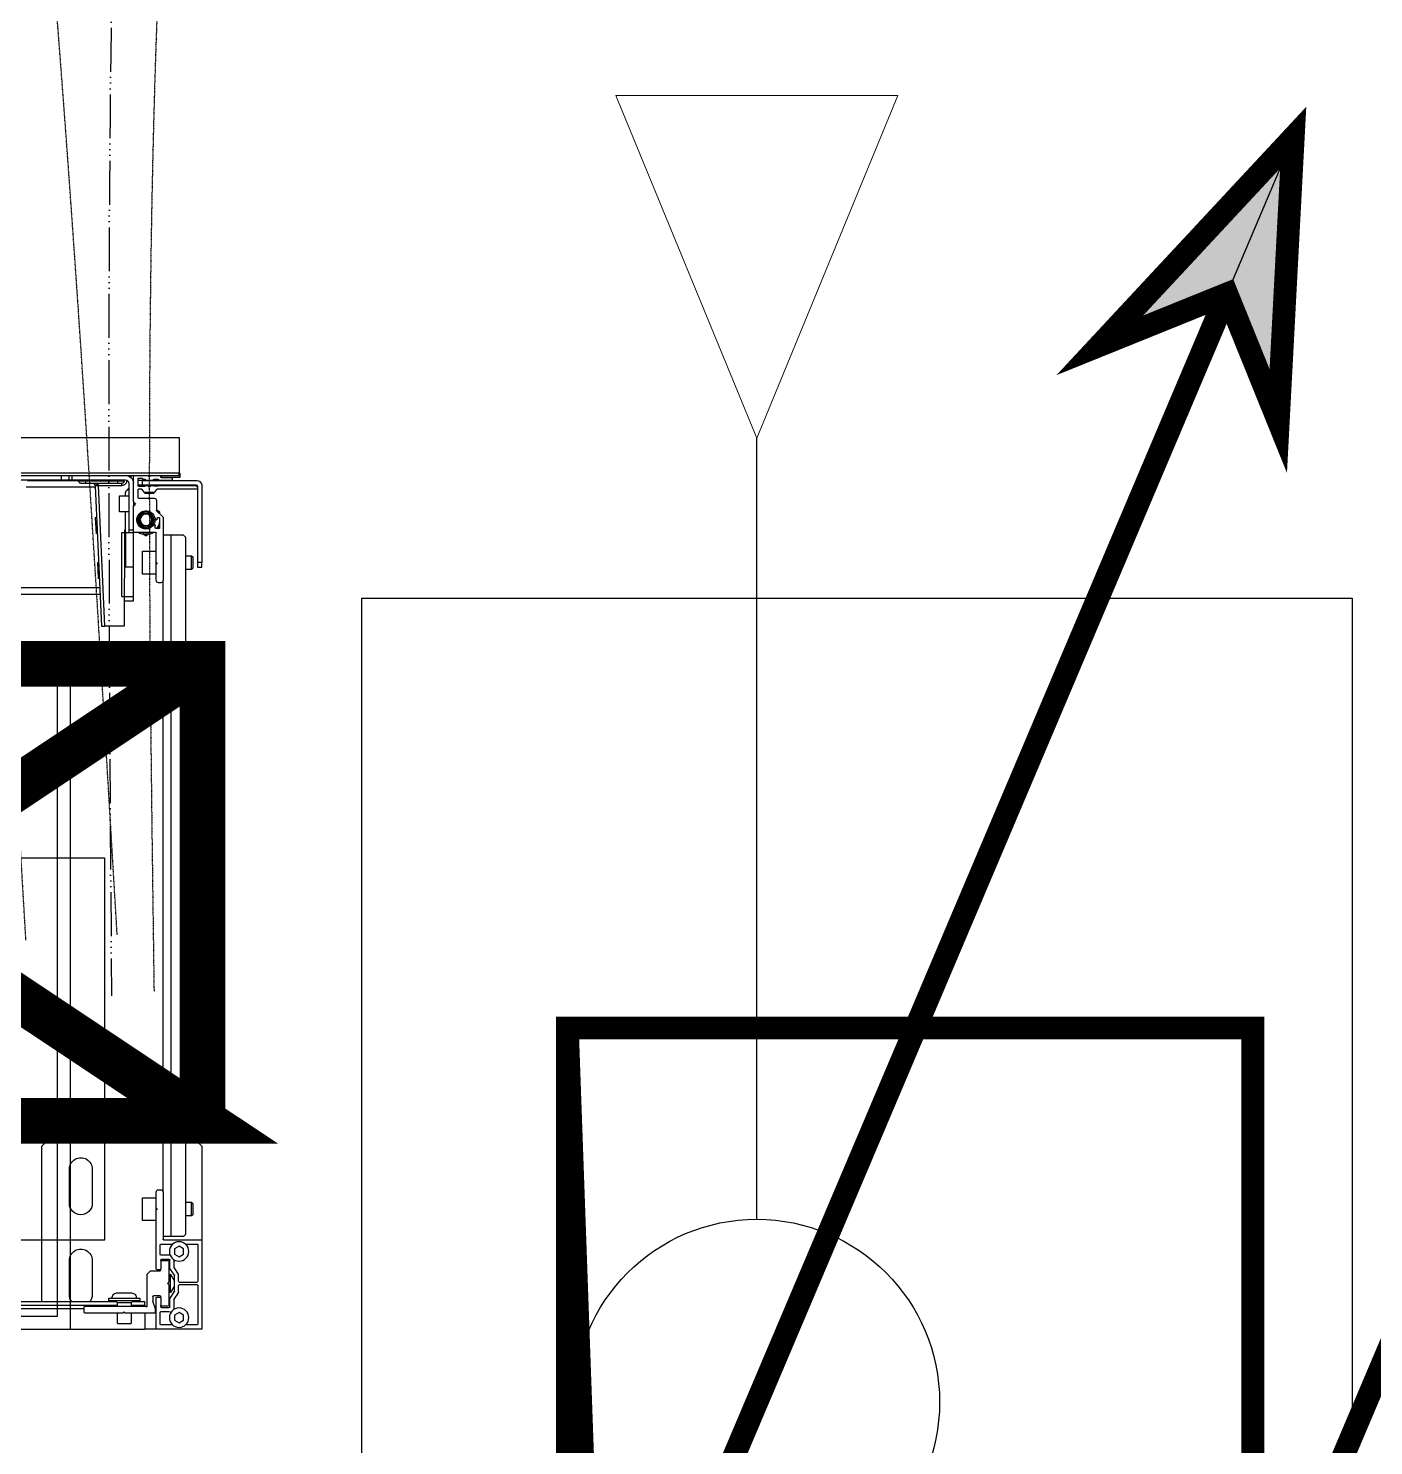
# Model space of a CAD drawing. Header units: millimetres. Extents: x 459337 to 526921, y -375392 to -289779.
# Drawn here: x 467247 to 467836, y -344357 to -343737 of the extents above; entities that cross this region are included whole.
import ezdxf

# ---------------------------------------------------------------- set-up
doc = ezdxf.new("R2010")
doc.units = ezdxf.units.MM
doc.linetypes.add('prlm_ef', pattern=[0.165, 0.1, -0.065])
doc.linetypes.add('prlm_gaz', pattern=[36, 24, -3, 0, -3, 0, -3, 0, -3])
doc.layers.add('_GAZELEC-BOITE INCORPO', color=36, linetype='Continuous', lineweight=18)
doc.layers.add('_GAZELEC-RESERVATION 2', color=132, linetype='Continuous', lineweight=18)
for name, color, linetype in [('_GAZELEC-EAU CHAUDE', 1, 'Continuous'), ('GAZ-EU FLECHE', 42, 'Continuous'), ('GAZ-FLECHE VMC', 93, 'Continuous'), ('prlm-CHAUFF', 30, 'Continuous'), ('prlm-EAU-EF', 161, 'Continuous'), ('prlm-GAZ', 20, 'Continuous'), ('prlm-GT', 242, 'Continuous'), ('prlm-MOD', 64, 'Continuous'), ('prlm-VMC', 93, 'Continuous')]:
    doc.layers.add(name, color=color, linetype=linetype)

# ---------------------------------------------------------------- blocks, each defined once
blk = doc.blocks.new('MTI900_Alu_390')
at = {"layer": 'prlm-MOD', "color": 1, "linetype": 'Continuous'}
for p, q in [((-4.225, 0), (4.225, 0)), ((4.278, 0), (4.225, 0)), ((4.225, -0.07), (4.225, 0)), ((4.472, 0), (4.278, 0)), ((4.475, 0), (4.472, 0)), ((4.475, -0.003), (4.475, 0)), ((4.105, -0.025), (4.165, -0.025)), ((4.105, -0.025), (4.105, -0.07)), ((4.165, -0.07), (4.165, -0.025)), ((4.275, -0.003), (4.275, -0.137)), ((4.293, -0.021), (4.293, -0.074)), ((4.3467, -0.018), (4.296, -0.018)), ((4.355, -0.0385), (4.375, -0.0269)), ((4.355, -0.0615), (4.355, -0.0385)), ((4.375, -0.0731), (4.355, -0.0615)), ((4.375, -0.0269), (4.395, -0.0385)), ((4.395, -0.0615), (4.375, -0.0731)), ((4.395, -0.0385), (4.395, -0.0615)), ((4.454, -0.018), (4.4033, -0.018)), ((4.457, -0.191), (4.457, -0.021)), ((4.475, -0.387), (4.475, -0.003)), ((-4.105, -0.105), (4.105, -0.105)), ((-4.1, -0.12), (4.1, -0.12)), ((-3.96, -0.09), (3.96, -0.09)), ((3.775, -0.12), (3.775, -0.8)), ((3.96, -0.073), (3.96, -0.097)), ((4.13, -0.07), (3.963, -0.07)), ((3.963, -0.1), (4.229, -0.1)), ((4.067, -0.12), (4.067, -0.125)), ((4.105, -0.115), (4.095, -0.125)), ((4.105, -0.1), (4.105, -0.115)), ((4.165, -0.115), (4.105, -0.115)), ((4.135, -0.075), (4.13, -0.07)), ((4.14, -0.07), (4.135, -0.075)), ((4.267, -0.07), (4.14, -0.07)), ((4.165, -0.115), (4.165, -0.1)), ((4.165, -0.105), (4.225, -0.105)), ((4.175, -0.125), (4.165, -0.115)), ((4.17, -0.12), (4.225, -0.12)), ((4.203, -0.125), (4.203, -0.12)), ((4.225, -0.105), (4.225, -0.1)), ((4.225, -0.105), (4.225, -0.12)), ((4.235, -0.1), (4.235, -0.24)), ((4.26, -0.142), (4.26, -0.1205)), ((4.2602, -0.1195), (4.2698, -0.0905)), ((4.27, -0.0895), (4.27, -0.073)), ((4.295, -0.137), (4.295, -0.098)), ((4.296, -0.077), (4.3306, -0.077)), ((4.298, -0.095), (4.332, -0.095)), ((4.327, -0.1), (4.298, -0.1)), ((4.33, -0.195), (4.33, -0.103)), ((4.335, -0.098), (4.335, -0.1341)), ((4.353, -0.0864), (4.353, -0.1286)), ((3.895, -0.15), (3.895, -0.3)), ((3.995, -0.3), (3.995, -0.15)), ((4.067, -0.125), (4.203, -0.125)), ((4.067, -0.125), (4.067, -0.135)), ((4.067, -0.135), (4.203, -0.135)), ((4.1025, -0.158), (4.1675, -0.158)), ((4.203, -0.135), (4.203, -0.125)), ((4.292, -0.145), (4.263, -0.145)), ((4.278, -0.14), (4.292, -0.14)), ((4.295, -0.137), (4.295, -0.142)), ((4.3377, -0.16), (4.33, -0.16)), ((4.33, -0.1677), (4.3421, -0.1677)), ((4.3355, -0.1358), (4.3545, -0.1642)), ((4.3377, -0.16), (4.3377, -0.24)), ((4.355, -0.19), (4.3377, -0.16)), ((4.3535, -0.1303), (4.3725, -0.1588)), ((4.355, -0.1659), (4.355, -0.2341)), ((4.373, -0.1605), (4.373, -0.191)), ((4.235, -0.24), (4.25, -0.255)), ((4.33, -0.195), (4.325, -0.2)), ((4.325, -0.2), (4.33, -0.205)), ((4.33, -0.297), (4.33, -0.205)), ((4.33, -0.2323), (4.3421, -0.2323)), ((4.33, -0.24), (4.3377, -0.24)), ((4.3545, -0.2358), (4.335, -0.265)), ((4.3377, -0.24), (4.355, -0.21)), ((4.373, -0.2404), (4.3535, -0.2697)), ((4.373, -0.209), (4.373, -0.2404)), ((4.454, -0.194), (4.376, -0.194)), ((4.376, -0.206), (4.454, -0.206)), ((4.457, -0.369), (4.457, -0.209)), ((4.25, -0.255), (4.292, -0.255)), ((4.275, -0.263), (4.275, -0.52)), ((4.292, -0.26), (4.278, -0.26)), ((4.295, -0.258), (4.295, -0.263)), ((4.295, -0.302), (4.295, -0.263)), ((4.298, -0.3), (4.327, -0.3)), ((4.332, -0.305), (4.298, -0.305)), ((4.335, -0.265), (4.335, -0.302)), ((4.353, -0.2714), (4.353, -0.3036)), ((4.293, -0.326), (4.293, -0.369)), ((4.328, -0.323), (4.296, -0.323)), ((4.296, -0.372), (4.3467, -0.372)), ((4.355, -0.3285), (4.375, -0.3169)), ((4.355, -0.3515), (4.355, -0.3285)), ((4.375, -0.3631), (4.355, -0.3515)), ((4.375, -0.3169), (4.395, -0.3285)), ((4.395, -0.3515), (4.375, -0.3631)), ((4.395, -0.3285), (4.395, -0.3515)), ((4.4033, -0.372), (4.454, -0.372)), ((4.305, -0.6), (4.305, -0.393)), ((4.34, -0.405), (4.305, -0.405)), ((4.308, -0.39), (4.472, -0.39)), ((4.34, -0.405), (4.34, -3.475)), ((4.395, -0.405), (4.34, -0.405)), ((4.405, -0.415), (4.395, -0.405)), ((4.405, -0.415), (4.405, -3.465)), ((4.475, -0.8), (4.475, -0.387)), ((4.215, -0.475), (4.215, -0.575)), ((4.275, -0.475), (4.215, -0.475)), ((4.43, -0.495), (4.405, -0.495)), ((4.43, -0.495), (4.43, -0.555)), ((4.435, -0.5), (4.43, -0.495)), ((3.895, -0.55), (3.895, -0.7)), ((3.995, -0.7), (3.995, -0.55)), ((4.275, -0.52), (4.2779, -0.5229)), ((4.275, -0.52), (4.275, -0.53)), ((4.2779, -0.5271), (4.275, -0.53)), ((4.275, -0.53), (4.275, -0.6)), ((4.405, -0.555), (4.43, -0.555)), ((4.43, -0.555), (4.435, -0.55)), ((4.435, -0.55), (4.435, -0.5)), ((4.215, -0.575), (4.275, -0.575)), ((4.285, -0.61), (4.295, -0.61)), ((4.305, -0.6), (4.305, -3.277)), ((3.775, -0.8), (3.825, -0.85)), ((4.425, -0.85), (4.475, -0.8)), ((3.825, -0.85), (4.305, -0.85)), ((4.405, -0.85), (4.425, -0.85)), ((4.0071, -3.6913), (4.035, -3.077)), ((4.05, -3.077), (4.0221, -3.692)), ((4.035, -3.077), (4.05, -3.077)), ((4.1351, -3.077), (4.05, -3.077)), ((4.136, -3.497), (4.1351, -3.077)), ((4.0287, -3.215), (-0.1325, -3.215)), ((4.125, -3.207), (4.125, -3.487)), ((4.125, -3.207), (4.175, -3.207)), ((4.1353, -3.187), (4.175, -3.187)), ((4.175, -3.187), (4.175, -3.207)), ((4.175, -3.207), (4.175, -3.337)), ((4.0274, -3.245), (-0.1325, -3.245)), ((4.0173, -3.3556), (4.0205, -3.2854)), ((4.0255, -3.2857), (4.0205, -3.2854)), ((4.275, -3.277), (4.275, -3.3458)), ((4.295, -3.267), (4.285, -3.267)), ((4.305, -3.5528), (4.305, -3.277)), ((4.14, -3.337), (4.175, -3.337)), ((4.14, -3.487), (4.14, -3.337)), ((4.175, -3.337), (4.175, -3.487)), ((4.215, -3.305), (4.215, -3.405)), ((4.275, -3.305), (4.215, -3.305)), ((4.275, -3.3458), (4.275, -3.3582)), ((4.2759, -3.3479), (4.2779, -3.3499)), ((4.43, -3.325), (4.405, -3.325)), ((4.43, -3.325), (4.43, -3.385)), ((4.435, -3.33), (4.43, -3.325)), ((4.435, -3.38), (4.435, -3.33)), ((4.455, -3.355), (4.455, -3.335)), ((4.455, -3.335), (4.475, -3.335)), ((4.475, -3.335), (4.475, -3.355)), ((4.0173, -3.3556), (4.0223, -3.3558)), ((4.215, -3.405), (4.275, -3.405)), ((4.275, -3.3582), (4.275, -3.484)), ((4.2779, -3.3541), (4.2759, -3.3561)), ((4.405, -3.385), (4.43, -3.385)), ((4.43, -3.385), (4.435, -3.38)), ((4.455, -3.69), (4.455, -3.355)), ((4.475, -3.355), (4.455, -3.355)), ((4.475, -3.69), (4.475, -3.355)), ((4.22, -3.4778), (4.23, -3.472)), ((4.23, -3.472), (4.24, -3.4778)), ((4.395, -3.475), (4.405, -3.465)), ((4.0084, -3.5518), (4.0116, -3.4816)), ((4.0166, -3.4819), (4.0116, -3.4816)), ((4.125, -3.487), (4.14, -3.487)), ((4.14, -3.4972), (4.136, -3.497)), ((4.14, -3.487), (4.155, -3.487)), ((4.14, -3.487), (4.14, -3.577)), ((4.155, -3.487), (4.175, -3.487)), ((4.155, -3.497), (4.155, -3.487)), ((4.155, -3.702), (4.155, -3.497)), ((4.175, -3.497), (4.155, -3.497)), ((4.175, -3.487), (4.175, -3.49)), ((4.175, -3.49), (4.175, -3.6008)), ((4.272, -3.487), (4.178, -3.487)), ((4.195, -3.5614), (4.195, -3.5226)), ((4.268, -3.521), (4.2657, -3.521)), ((4.271, -3.507), (4.271, -3.518)), ((4.287, -3.504), (4.274, -3.504)), ((4.2854, -3.504), (4.29, -3.5066)), ((4.29, -3.549), (4.29, -3.507)), ((4.34, -3.475), (4.305, -3.475)), ((4.395, -3.475), (4.34, -3.475)), ((4.0084, -3.5518), (4.0134, -3.552)), ((4.115, -3.577), (4.115, -3.647)), ((4.155, -3.577), (4.115, -3.577)), ((4.2729, -3.542), (4.276, -3.542)), ((4.276, -3.627), (4.276, -3.5842)), ((4.2769, -3.5821), (4.3041, -3.5549)), ((4.279, -3.545), (4.279, -3.549)), ((4.2906, -3.577), (4.2806, -3.5828)), ((4.282, -3.552), (4.287, -3.552)), ((4.2906, -3.5684), (4.2906, -3.577)), ((4.115, -3.647), (4.155, -3.647)), ((4.14, -3.647), (4.14, -3.6567)), ((4.175, -3.6232), (4.175, -3.6008)), ((4.175, -3.6232), (4.175, -3.734)), ((4.1759, -3.6029), (4.1829, -3.6099)), ((4.1829, -3.6141), (4.1759, -3.6211)), ((4.195, -3.674), (4.195, -3.64)), ((4.198, -3.637), (4.266, -3.637)), ((4.227, -3.657), (4.225, -3.659)), ((4.265, -3.659), (4.225, -3.659)), ((4.225, -3.659), (4.225, -3.662)), ((4.263, -3.657), (4.227, -3.657)), ((4.2293, -3.657), (4.2293, -3.662)), ((4.2607, -3.657), (4.2607, -3.662)), ((4.265, -3.659), (4.263, -3.657)), ((4.265, -3.662), (4.265, -3.659)), ((3.45, -3.717), (3.86, -3.717)), ((4.0074, -3.685), (3.7056, -3.685)), ((3.7116, -3.715), (3.935, -3.715)), ((3.86, -3.717), (3.8932, -3.717)), ((3.86, -3.717), (3.86, -3.737)), ((3.8932, -3.717), (3.9067, -3.717)), ((3.8932, -3.737), (3.8932, -3.717)), ((3.9067, -3.717), (4.14, -3.717)), ((3.9067, -3.717), (3.9067, -3.737)), ((3.935, -3.717), (3.935, -3.712)), ((3.965, -3.712), (3.935, -3.712)), ((3.945, -3.702), (3.965, -3.702)), ((3.965, -3.702), (4.105, -3.702)), ((3.965, -3.712), (3.965, -3.702)), ((3.965, -3.712), (3.965, -3.717)), ((4.105, -3.712), (3.965, -3.712)), ((4.007, -3.6925), (4.0071, -3.6913)), ((4.0071, -3.6913), (4.0221, -3.692)), ((4.0221, -3.692), (4.022, -3.6925)), ((4.0221, -3.692), (4.125, -3.692)), ((4.105, -3.702), (4.125, -3.702)), ((4.105, -3.712), (4.105, -3.702)), ((4.105, -3.717), (4.105, -3.712)), ((4.135, -3.712), (4.105, -3.712)), ((4.125, -3.692), (4.125, -3.702)), ((4.135, -3.712), (4.135, -3.717)), ((4.195, -3.722), (4.195, -3.693)), ((4.195, -3.695), (4.215, -3.695)), ((4.215, -3.715), (4.195, -3.715)), ((4.2109, -3.677), (4.198, -3.677)), ((4.198, -3.69), (4.2252, -3.69)), ((4.2221, -3.6633), (4.2134, -3.6757)), ((4.215, -3.695), (4.45, -3.695)), ((4.215, -3.695), (4.215, -3.715)), ((4.215, -3.715), (4.45, -3.715)), ((4.215, -3.72), (4.2251, -3.72)), ((4.215, -3.722), (4.215, -3.72)), ((4.2249, -3.7161), (4.221, -3.72)), ((4.2654, -3.662), (4.2246, -3.662)), ((4.2287, -3.7161), (4.2249, -3.7161)), ((4.225, -3.69), (4.225, -3.695)), ((4.228, -3.692), (4.2367, -3.692)), ((4.2293, -3.69), (4.2293, -3.695)), ((4.2595, -3.715), (4.231, -3.715)), ((4.2429, -3.6871), (4.2388, -3.6911)), ((4.2512, -3.6911), (4.2471, -3.6871)), ((4.2533, -3.692), (4.2625, -3.692)), ((4.2607, -3.69), (4.2607, -3.695)), ((4.2651, -3.7161), (4.2618, -3.7161)), ((4.265, -3.695), (4.265, -3.69)), ((4.269, -3.72), (4.2651, -3.7161)), ((4.2827, -3.69), (4.2653, -3.69)), ((4.2654, -3.72), (4.2826, -3.72)), ((4.2766, -3.6757), (4.2679, -3.6633)), ((4.452, -3.677), (4.2791, -3.677)), ((4.2855, -3.692), (4.445, -3.692)), ((4.342, -3.715), (4.2885, -3.715)), ((4.345, -3.724), (4.345, -3.718)), ((4.455, -3.682), (4.455, -3.68)), ((-4.375, -3.737), (4.375, -3.737)), ((4.375, -3.747), (-4.375, -3.747)), ((4.165, -3.7265), (4.165, -3.737)), ((4.175, -3.734), (4.175, -3.737)), ((4.198, -3.725), (4.212, -3.725)), ((4.2429, -3.7321), (4.2379, -3.737)), ((4.2486, -3.7335), (4.2414, -3.7335)), ((4.2521, -3.737), (4.2471, -3.7321)), ((4.295, -3.734), (4.295, -3.73)), ((4.298, -3.727), (4.342, -3.727)), ((4.378, -3.727), (4.298, -3.727)), ((4.298, -3.727), (4.298, -3.737)), ((4.375, -3.737), (4.375, -3.747)), ((4.375, -3.747), (4.378, -3.747)), ((4.375, -3.792), (4.375, -3.747)), ((4.378, -3.747), (4.378, -3.727)), ((4.375, -3.902), (4.375, -3.792)), ((-4.375, -3.902), (4.375, -3.902))]:
    blk.add_line(p, q, dxfattribs=at)
for centre, radius in [((4.375, -0.05), 0.0425), ((4.375, -0.34), 0.0425), ((4.23, -3.542), 0.035), ((4.23, -3.542), 0.03), ((4.23, -3.542), 0.025)]:
    blk.add_circle(centre, radius, dxfattribs=at)
for centre, radius, start, end in [((4.278, -0.003), 0.003, 90, 180), ((4.472, -0.003), 0.003, 0, 90), ((4.296, -0.021), 0.003, 90, 180), ((4.3467, -0.021), 0.003, 84.51824, 90), ((4.4033, -0.021), 0.003, 90, 95.48179), ((4.454, -0.021), 0.003, 0, 90), ((3.945, -0.15), 0.05, 143.1301, 180), ((3.963, -0.073), 0.003, 90, 180), ((3.963, -0.097), 0.003, 180, 270), ((3.945, -0.15), 0.05, 0, 36.8699), ((4.232, -0.1), 0.003, 0, 180), ((4.263, -0.1205), 0.003, 161.56505, 180), ((4.267, -0.073), 0.003, 0, 90), ((4.267, -0.0895), 0.003, 341.56505, 0), ((4.296, -0.074), 0.003, 180, 270), ((4.298, -0.098), 0.003, 90, 180), ((4.298, -0.103), 0.003, 90, 180), ((4.327, -0.103), 0.003, 0, 90), ((4.3306, -0.067), 0.01, 270, 326.3475), ((4.332, -0.098), 0.003, 0, 90), ((4.1025, -0.138), 0.02, 171.37307, 270), ((4.1025, -0.133), 0.02, 185.73917, 187.18076), ((4.1675, -0.138), 0.02, 270, 8.62693), ((4.1675, -0.133), 0.02, 352.81924, 354.26083), ((4.263, -0.142), 0.003, 180, 270), ((4.278, -0.137), 0.003, 180, 270), ((4.292, -0.137), 0.003, 270, 0), ((4.292, -0.142), 0.003, 270, 0), ((4.338, -0.1341), 0.003, 180, 213.69007), ((4.356, -0.1286), 0.003, 180, 213.69007), ((4.352, -0.1659), 0.003, 0, 33.69007), ((4.37, -0.1605), 0.003, 0, 33.69007), ((4.352, -0.2341), 0.003, 326.30993, 0), ((4.376, -0.191), 0.003, 180, 270), ((4.376, -0.209), 0.003, 90, 180), ((4.454, -0.191), 0.003, 270, 0), ((4.454, -0.209), 0.003, 0, 90), ((3.945, -0.3), 0.05, 180, 0), ((4.278, -0.263), 0.003, 90, 180), ((4.292, -0.258), 0.003, 0, 90), ((4.292, -0.263), 0.003, 0, 90), ((4.298, -0.297), 0.003, 180, 270), ((4.298, -0.302), 0.003, 180, 270), ((4.327, -0.297), 0.003, 270, 0), ((4.332, -0.302), 0.003, 270, 0), ((4.356, -0.2714), 0.003, 146.30993, 180), ((4.296, -0.326), 0.003, 90, 180), ((4.296, -0.369), 0.003, 180, 270), ((4.328, -0.333), 0.01, 46.14901, 90), ((4.3467, -0.369), 0.003, 270, 275.48176), ((4.4033, -0.369), 0.003, 264.51819, 270), ((4.454, -0.369), 0.003, 270, 0), ((4.308, -0.393), 0.003, 90, 180), ((4.472, -0.387), 0.003, 270, 0), ((3.945, -0.55), 0.05, 0, 180), ((4.2758, -0.525), 0.003, 315, 45), ((4.285, -0.6), 0.01, 180, 270), ((4.295, -0.6), 0.01, 270, 0), ((3.945, -0.7), 0.05, 180, 0), ((4.285, -3.277), 0.01, 90, 180), ((4.295, -3.277), 0.01, 0, 90), ((4.278, -3.3458), 0.003, 180, 225), ((4.2758, -3.352), 0.003, 315, 45), ((4.278, -3.3582), 0.003, 135, 180), ((4.178, -3.49), 0.003, 90, 180), ((4.23, -3.542), 0.04, 33.92723, 355.99937), ((4.23, -3.542), 0.065, 57.79577, 122.20423), ((4.23, -3.542), 0.06, 66.44354, 113.55646), ((4.2657, -3.518), 0.003, 213.92723, 270), ((4.23, -3.542), 0.04, 0, 33.92723), ((4.268, -3.518), 0.003, 270, 0), ((4.274, -3.507), 0.003, 90, 180), ((4.272, -3.484), 0.003, 270, 0), ((4.23, -3.542), 0.06, 0, 39.29648), ((4.23, -3.542), 0.065, 22.61986, 35.77582), ((4.287, -3.507), 0.003, 0, 90), ((4.2729, -3.545), 0.003, 90, 175.99937), ((4.23, -3.542), 0.04, 355.99937, 0), ((4.276, -3.545), 0.003, 0, 90), ((4.23, -3.542), 0.065, 315.04746, 333.83802), ((4.279, -3.5842), 0.003, 135, 180), ((4.282, -3.549), 0.003, 180, 270), ((4.287, -3.549), 0.003, 270, 0), ((4.23, -3.542), 0.06, 351.491, 0), ((4.302, -3.5528), 0.003, 315, 0), ((4.16, -3.6567), 0.02, 180, 230.11594), ((4.178, -3.6008), 0.003, 180, 225), ((4.178, -3.6232), 0.003, 135, 180), ((4.1808, -3.612), 0.003, 315, 45), ((4.198, -3.64), 0.003, 90, 180), ((4.266, -3.627), 0.01, 270, 0), ((3.945, -3.712), 0.01, 90, 180), ((3.997, -3.692), 0.01, 270, 357.39744), ((4.125, -3.712), 0.02, 347.58795, 90), ((4.125, -3.712), 0.01, 0, 90), ((4.14, -3.702), 0.035, 270, 0), ((4.14, -3.702), 0.015, 270, 0), ((4.1151, -3.7104), 0.05, 37.08606, 50.11594), ((4.198, -3.674), 0.003, 180, 270), ((4.198, -3.693), 0.003, 90, 180), ((4.198, -3.722), 0.003, 180, 270), ((4.2109, -3.674), 0.003, 270, 325.00798), ((4.212, -3.722), 0.003, 270, 0), ((4.2246, -3.665), 0.003, 90, 145.00798), ((4.215, -3.715), 0.01, 353.93882, 0), ((4.2251, -3.717), 0.003, 270, 350.40593), ((4.2252, -3.693), 0.003, 19.47122, 90), ((4.231, -3.718), 0.003, 90, 170.40593), ((4.2367, -3.689), 0.003, 270, 315), ((4.245, -3.6892), 0.003, 45, 135), ((4.2533, -3.689), 0.003, 225, 270), ((4.2595, -3.718), 0.003, 9.59407, 90), ((4.2653, -3.693), 0.003, 90, 160.52878), ((4.2654, -3.717), 0.003, 189.59407, 270), ((4.275, -3.715), 0.01, 180, 186.06118), ((4.2654, -3.665), 0.003, 34.99202, 90), ((4.2791, -3.674), 0.003, 214.99202, 270), ((4.2826, -3.717), 0.003, 270, 350.40593), ((4.2827, -3.693), 0.003, 19.47122, 90), ((4.2885, -3.718), 0.003, 90, 170.40593), ((4.342, -3.718), 0.003, 0, 90), ((4.445, -3.682), 0.01, 270, 0), ((4.45, -3.69), 0.025, 270, 0), ((4.45, -3.69), 0.005, 270, 0), ((4.452, -3.68), 0.003, 0, 90), ((4.178, -3.734), 0.003, 180, 270), ((4.245, -3.7342), 0.003, 45, 135), ((4.292, -3.734), 0.003, 270, 0), ((4.298, -3.73), 0.003, 90, 180), ((4.342, -3.724), 0.003, 270, 0)]:
    blk.add_arc(centre, radius, start, end, dxfattribs=at)
for centre, major_axis, ratio, start_param, end_param in [((3.997, -3.692), (-0.025, 0), 0.4, 1.570796, 3.096169), ((4.022, -3.6931), (-0.015, 0.0007), 0.045361, -1.568734, 0)]:
    blk.add_ellipse(centre, major_axis=major_axis, ratio=ratio, start_param=start_param, end_param=end_param, dxfattribs=at)
blk = doc.blocks.new('xi.be')
at = {"layer": 'prlm-VMC', "color": 0, "linetype": 'ByBlock', "lineweight": 5, "flags": 128}
blk.add_lwpolyline([(-6.173, -15.004), (6.173, -15.004), (0, 0)], close=True, dxfattribs=at)
at = {"layer": 'prlm-VMC', "color": 0, "linetype": 'ByBlock', "lineweight": 5}
blk.add_solid([(0, -1), (5.173, -14.004), (-5.173, -14.004), (0, -1)], dxfattribs=at)
blk = doc.blocks.new('xi.uta-yzen-d')
at = {"layer": 'prlm-CHAUFF', "ltscale": 50}
for points in [[(0, 30), (0, 0), (39, 0), (39, 30)], [(0.571, 29.429), (0.571, 0.571), (38.429, 0.571), (38.429, 29.429)], [(-40.5, 20.62), (-40.5, 3.9), (40.5, 3.9), (40.5, 20.62)]]:
    blk.add_lwpolyline(points, close=True, dxfattribs=at)
blk = doc.blocks.new('FLECHE1')
h = blk.add_hatch(color=256)
h.dxf.hatch_style = 1
h.paths.add_polyline_path([(495907.08, -370439.56), (495913.62, -370315.47), (495936.11, -370371.09), (495991.74, -370348.6)])
for p, q in [((495907.08, -370439.56), (496141.31, -369887.17)), ((495913.62, -370315.47), (495907.08, -370439.56)), ((495913.62, -370315.47), (495907.08, -370439.56)), ((495936.11, -370371.09), (495913.62, -370315.47)), ((495936.11, -370371.09), (495913.62, -370315.47)), ((495991.74, -370348.6), (495907.08, -370439.56)), ((495907.08, -370439.56), (495991.74, -370348.6)), ((495936.11, -370371.09), (495991.74, -370348.6)), ((495991.74, -370348.6), (495936.11, -370371.09)), ((495907.08, -370439.56), (495936.11, -370371.09))]:
    blk.add_line(p, q)
at = {"const_width": 10}
for points in [[(495936.11, -370371.09), (496141.31, -369887.17)], [(495907.08, -370439.56), (495913.62, -370315.47), (495936.11, -370371.09), (495991.74, -370348.6), (495907.08, -370439.56)]]:
    blk.add_lwpolyline(points, dxfattribs=at)
blk = doc.blocks.new('FLECHE2')
at = {"const_width": 10}
blk.add_lwpolyline([(496066.67, -370507.24), (496300.9, -369954.84), (496356.52, -369932.35), (496271.87, -370023.32), (496300.9, -369954.84), (496278.4, -369899.22), (496271.87, -370023.32), (496356.52, -369932.35), (496300.9, -369954.84), (496278.4, -369899.22), (496271.87, -370023.32)], dxfattribs=at)

msp = doc.modelspace()

# ---------------------------------------------------------------- linework, layer by layer
at = {"layer": '_GAZELEC-BOITE INCORPO', "const_width": 20}
msp.add_lwpolyline([(467223.31, -344215.103), (467323.31, -344215.079), (467323.261, -344015.079), (467023.268, -344015.152), (467023.316, -344215.155), (467323.31, -344215.073), (467023.268, -344015.152), (467023.316, -344215.155), (467323.261, -344015.085)], dxfattribs=at)
at = {"layer": '_GAZELEC-EAU CHAUDE', "linetype": 'prlm_ef'}
for points, knots in [([(467246.006, -344136.015), (467242.921, -344083.829), (467239.838, -344031.681), (467230.154, -343875.42), (467223.115, -343771.488), (467205.524, -343564.478), (467194.971, -343461.399), (467168.025, -343256.454), (467151.633, -343154.588), (467125.648, -343026.249), (467119.835, -342999.058), (467107.571, -342944.786), (467101.121, -342917.7), (467080.823, -342836.615), (467066.028, -342782.792), (467017.905, -342622.248), (466980.841, -342516.451), (466864.824, -342228.558), (466775.575, -342050.346), (466658.239, -341858.574), (466644.204, -341836.208), (466601.345, -341769.611), (466571.767, -341725.878), (466528.986, -341665.689), (466516.614, -341648.621), (466494.301, -341618.437), (466484.42, -341605.274), (466465.002, -341579.799), (466455.477, -341567.481), (466436.252, -341542.978), (466426.538, -341530.772), (466397.171, -341494.239), (466377.29, -341469.997), (466326.345, -341408.085), (466295.15, -341370.37), (466233.902, -341293.664), (466203.85, -341254.672), (466146.535, -341174.25), (466119.272, -341132.818), (466074.329, -341055.118), (466055.828, -341019.502), (466022.616, -340945.444), (466007.907, -340907.002), (465991.203, -340852.781), (465987.144, -340838.449), (465980.25, -340811.688), (465977.324, -340799.315), (465971.937, -340774.323), (465969.472, -340761.702), (465962.769, -340723.529), (465959.22, -340697.666), (465952.332, -340628.943), (465950.542, -340585.678), (465952.077, -340499.347), (465955.402, -340456.282), (465967.389, -340371.849), (465976.05, -340330.48), (465996.149, -340260.87), (466006.355, -340231.931), (466030.13, -340176.508), (466043.698, -340150.022), (466071.114, -340105.586), (466084.272, -340087.026), (466112.912, -340052.257), (466128.395, -340036.047), (466149.115, -340017.662), (466153.223, -340014.162), (466160.98, -340007.824), (466164.608, -340004.966), (466171.943, -339999.39), (466175.653, -339996.671), (466186.905, -339988.713), (466194.567, -339983.677), (466218.625, -339968.945), (466235.505, -339960.1), (466270.297, -339944.347), (466288.207, -339937.437), (466324.881, -339925.26), (466343.643, -339919.991), (466381.88, -339910.81), (466401.354, -339906.898), (466450.82, -339898.468), (466481.182, -339894.632), (466542.834, -339888.568), (466574.125, -339886.34), (466637.222, -339882.701), (466669.028, -339881.291), (466712.282, -339879.416), (466723.698, -339878.925), (466741.398, -339878.143), (466747.685, -339877.861), (466760.285, -339877.286), (466766.595, -339876.995), (466785.544, -339876.121), (466798.202, -339875.536), (466836.193, -339873.866), (466861.539, -339872.861), (466911.938, -339871.545), (466936.99, -339871.232), (466986.494, -339871.788), (467010.946, -339872.657), (467058.963, -339876.098), (467082.529, -339878.67), (467124.781, -339885.497), (467143.642, -339889.414), (467180.361, -339899.24), (467198.221, -339905.151), (467228.915, -339917.834), (467241.993, -339924.136), (467258.987, -339933.758), (467263.318, -339936.345), (467270.863, -339941.101), (467274.103, -339943.229), (467280.484, -339947.593), (467283.628, -339949.83), (467292.921, -339956.701), (467298.931, -339961.496), (467316.499, -339976.553), (467327.495, -339987.422), (467348.088, -340010.538), (467357.686, -340022.783), (467375.623, -340048.454), (467383.962, -340061.879), (467399.533, -340089.753), (467406.765, -340104.202), (467420.271, -340133.995), (467426.544, -340149.339), (467441.852, -340190.428), (467450.232, -340216.797), (467465.37, -340271.117), (467472.128, -340299.069), (467484.478, -340356.108), (467490.07, -340385.196), (467500.511, -340444.043), (467505.359, -340473.803), (467513.729, -340527.204), (467517.314, -340550.808), (467520.889, -340574.35)], [0, 0, 0, 0, 156.2713566, 156.2713566, 468.8140697, 468.8140697, 781.3567829, 781.3567829, 1093.899496, 1093.899496, 1178.1471502, 1178.1471502, 1262.3948044, 1262.3948044, 1430.8901128, 1430.8901128, 1767.8807296, 1767.8807296, 2363.9821566, 2363.9821566, 2443.3140406, 2443.3140406, 2601.9778085, 2601.9778085, 2665.3728431, 2665.3728431, 2714.8863883, 2714.8863883, 2761.7436173, 2761.7436173, 2808.6008463, 2808.6008463, 2902.3153042, 2902.3153042, 3047.6212871, 3047.6212871, 3192.92727, 3192.92727, 3338.2332529, 3338.2332529, 3454.1091702, 3454.1091702, 3569.9850876, 3569.9850876, 3610.8162724, 3610.8162724, 3645.1062362, 3645.1062362, 3679.3962001, 3679.3962001, 3747.9761278, 3747.9761278, 3859.9292548, 3859.9292548, 3971.8823818, 3971.8823818, 4083.8355088, 4083.8355088, 4167.8337797, 4167.8337797, 4251.8320506, 4251.8320506, 4317.7340428, 4317.7340428, 4383.6360351, 4383.6360351, 4399.5863901, 4399.5863901, 4413.2479685, 4413.2479685, 4426.9095468, 4426.9095468, 4454.2327034, 4454.2327034, 4511.0903404, 4511.0903404, 4567.9479773, 4567.9479773, 4624.8056142, 4624.8056142, 4681.6632511, 4681.6632511, 4767.0832937, 4767.0832937, 4852.5033364, 4852.5033364, 4937.923379, 4937.923379, 4968.5322915, 4968.5322915, 4985.4095747, 4985.4095747, 5002.286858, 5002.286858, 5036.0414244, 5036.0414244, 5103.5505573, 5103.5505573, 5171.0596902, 5171.0596902, 5238.5688231, 5238.5688231, 5306.0779559, 5306.0779559, 5362.6745491, 5362.6745491, 5419.2711423, 5419.2711423, 5463.4906006, 5463.4906006, 5478.887133, 5478.887133, 5490.7028585, 5490.7028585, 5502.518584, 5502.518584, 5526.1500351, 5526.1500351, 5573.7734034, 5573.7734034, 5621.3967717, 5621.3967717, 5669.02014, 5669.02014, 5716.6435084, 5716.6435084, 5764.2668767, 5764.2668767, 5841.003238, 5841.003238, 5917.7395994, 5917.7395994, 5994.4759607, 5994.4759607, 6071.212322, 6071.212322, 6131.7278068, 6131.7278068, 6131.7278068, 6131.7278068]), ([(467123.391, -344176.912), (467112.585, -344122.947), (467101.778, -344068.977), (467086.879, -343994.432), (467082.789, -343973.95), (467070.516, -343912.442), (467062.334, -343871.352), (467051.83, -343818.447), (467049.511, -343806.753), (467046.073, -343789.408), (467044.956, -343783.768), (467042.722, -343772.512), (467041.604, -343766.893), (467038.233, -343750.069), (467035.964, -343738.897), (467028.991, -343705.558), (467024.121, -343683.566), (467013.425, -343640.289), (467007.599, -343619.004), (466994.506, -343577.363), (466987.24, -343557.009), (466975.46, -343528.64), (466971.721, -343520.172), (466965.53, -343507.03), (466963.212, -343502.281), (466956.05, -343488.146), (466950.978, -343478.825), (466930.973, -343444.459), (466914.204, -343420.198), (466877.054, -343374.23), (466856.674, -343352.523), (466812.976, -343312.387), (466789.658, -343293.958), (466755.755, -343271.137), (466746.122, -343265.062), (466726.478, -343253.496), (466716.465, -343248.009), (466686.037, -343232.567), (466665.137, -343223.581), (466622.297, -343208.081), (466600.359, -343201.568), (466555.669, -343190.888), (466532.918, -343186.721), (466474.687, -343178.988), (466438.828, -343176.903), (466366.708, -343177.422), (466330.448, -343180.026), (466283.045, -343186.197), (466271.652, -343187.892), (466248.972, -343191.697), (466237.683, -343193.806), (466203.996, -343200.758), (466181.78, -343206.225), (466117.822, -343224.636), (466076.942, -343239.832), (465998.626, -343276.454), (465961.189, -343297.878), (465917.55, -343328.335), (465909.25, -343334.397), (465884.752, -343353.128), (465868.916, -343366.372), (465838.317, -343394.22), (465823.556, -343408.822), (465781.5, -343453.893), (465755.881, -343486.061), (465719.226, -343539.849), (465706.503, -343560.422), (465688.716, -343592.216), (465682.933, -343603.129), (465668.888, -343631.148), (465661, -343648.386), (465646.441, -343683.305), (465639.772, -343700.983), (465620.328, -343758.133), (465609.783, -343798.396), (465593.801, -343880.62), (465588.365, -343922.581), (465582.095, -344007.849), (465581.262, -344051.155), (465583.679, -344138.722), (465586.929, -344182.982), (465599.348, -344293.105), (465610.591, -344359.286), (465628.633, -344443.297), (465632.695, -344461.195), (465641.213, -344496.951), (465645.669, -344514.799), (465659.62, -344568.222), (465669.701, -344603.675), (465702.25, -344709.292), (465727.024, -344778.714), (465790.498, -344933.639), (465831.153, -345018.046), (465921.913, -345178.448), (465972.017, -345254.443), (466071.063, -345382.129), (466118.493, -345435.713), (466219.032, -345533.954), (466272.139, -345578.61), (466346.72, -345631.367), (466365.781, -345644.05), (466395.221, -345662.408), (466405.379, -345668.525), (466425.878, -345680.445), (466436.216, -345686.247), (466467.493, -345703.194), (466488.693, -345713.879), (466560.07, -345747.382), (466611.705, -345767.685), (466718.146, -345802.961), (466772.951, -345817.933), (466885.267, -345843.399), (466942.776, -345853.892), (467059.998, -345871.268), (467119.712, -345878.15), (467268.498, -345891.716), (467358.52, -345896.87), (467540.585, -345904.21), (467632.627, -345906.397), (467728.462, -345908.613), (467732.017, -345908.695), (467735.573, -345908.777)], [0, 0, 0, 0, 165.688635, 165.688635, 228.3917612, 228.3917612, 353.7980135, 353.7980135, 389.3432248, 389.3432248, 406.4679826, 406.4679826, 423.5927403, 423.5927403, 457.8422558, 457.8422558, 526.3412868, 526.3412868, 594.8403178, 594.8403178, 663.3393488, 663.3393488, 692.9989851, 692.9989851, 709.9785588, 709.9785588, 743.9377061, 743.9377061, 836.8345966, 836.8345966, 929.7314872, 929.7314872, 1022.6283777, 1022.6283777, 1058.6093646, 1058.6093646, 1094.8960573, 1094.8960573, 1167.4694428, 1167.4694428, 1240.0428283, 1240.0428283, 1312.6162138, 1312.6162138, 1423.4912776, 1423.4912776, 1534.3663415, 1534.3663415, 1569.5827186, 1569.5827186, 1604.7990958, 1604.7990958, 1675.2318501, 1675.2318501, 1810.5364382, 1810.5364382, 1945.8410264, 1945.8410264, 1978.224172, 1978.224172, 2042.9904631, 2042.9904631, 2107.7567543, 2107.7567543, 2235.1218073, 2235.1218073, 2310.5584553, 2310.5584553, 2349.3729829, 2349.3729829, 2409.3885157, 2409.3885157, 2469.4040485, 2469.4040485, 2601.1635935, 2601.1635935, 2732.9231384, 2732.9231384, 2864.6826834, 2864.6826834, 2996.4422283, 2996.4422283, 3190.5150329, 3190.5150329, 3243.0702085, 3243.0702085, 3295.6253841, 3295.6253841, 3400.7357353, 3400.7357353, 3610.9564377, 3610.9564377, 3881.4388275, 3881.4388275, 4151.9212172, 4151.9212172, 4372.1907002, 4372.1907002, 4592.4601832, 4592.4601832, 4666.4534506, 4666.4534506, 4704.9526048, 4704.9526048, 4743.4517589, 4743.4517589, 4820.4500673, 4820.4500673, 4998.6736076, 4998.6736076, 5176.897148, 5176.897148, 5355.1206884, 5355.1206884, 5533.3442287, 5533.3442287, 5792.9868524, 5792.9868524, 6052.6294762, 6052.6294762, 6062.6315778, 6062.6315778, 6062.6315778, 6062.6315778])]:
    msp.add_open_spline(points, degree=3, knots=knots, dxfattribs=at)
at = {"layer": '_GAZELEC-RESERVATION 2', "const_width": 10}
msp.add_lwpolyline([(467782.96, -344774.45), (467782.96, -344974.45), (467482.96, -344974.45), (467482.96, -344174.45), (467782.96, -344174.45), (467782.96, -344974.45), (467508.832, -344901.719), (467482.96, -344174.45)], dxfattribs=at)
at = {"layer": 'prlm-EAU-EF', "linetype": 'prlm_ef'}
for points in [[(469564.331, -337201.833), (469303.177, -337220.428), (468778.222, -337331.009), (468464.467, -337539.478), (468315.438, -337791.606), (468261.051, -338016.128), (468238.803, -338335.297), (468238.803, -338658.243), (468246.345, -338876.317), (468253.666, -339318.787), (468253.666, -339735.31), (468253.666, -341192.764), (468253.666, -341405.679), (468253.666, -341487.97), (468209.803, -341705.742), (468109.336, -342001.083), (467911.29, -342305.165), (467632.6, -342665.087), (467454.962, -342961.905), (467344.805, -343324.13), (467311.794, -343581.922), (467302.077, -344158.403)], [(469579.044, -337789.11), (469274.917, -337764.255), (468782.586, -337873.549), (468460.106, -338168.281), (468354.431, -338513.903), (468354.431, -338790.474), (468354.431, -340221.762), (468354.431, -341253.254), (468354.431, -342936.662), (468354.431, -344533.06), (468354.431, -346675.932), (468354.431, -348576.244), (468437.473, -350810.428), (468384.298, -351466.634), (468078.505, -352166.475), (467670.714, -352999.11), (467393.226, -353747.578), (467260.897, -354663.563)], [(467285.936, -344133.654), (467154.882, -342972.738), (466478.332, -341531.811), (466018.379, -340798.821), (466184.267, -340040.458), (466745.512, -339917.998), (467249.658, -339975.053), (467481.343, -340580.357)], [(467179.306, -344170.508), (467137.621, -343843.498), (466926.525, -343288.945), (466250.03, -343108.982), (465576.775, -343578.497), (465835.115, -345584.55), (466425.736, -346903.402), (466917.719, -347557.624), (467738.803, -347668.537)], [(467162.612, -344169.059), (467085.609, -343783.141), (466996.493, -343479.466), (466724.008, -343206.981), (466283.545, -343145.812), (465875.626, -343309.755), (465638.874, -343601.813), (465597.596, -344486.461), (466373.954, -345696.218), (467734.649, -345948.766)]]:
    msp.add_spline(points, degree=3, dxfattribs=at)
at = {"layer": 'prlm-GAZ', "linetype": 'prlm_gaz', "ltscale": 0.8}
msp.add_spline([(469578.152, -336856.735), (469242.21, -336874.224), (468772.487, -337033.491), (468475.828, -337299.005), (468225.186, -338110.346), (468225.186, -338963.436), (468225.186, -340237.49), (468225.186, -341266.96), (468225.186, -341408.956), (467917.559, -342222.814), (467477.669, -342798.538), (467329.113, -343198.393), (467283.443, -343721.32), (467283.443, -344160.436)], degree=3, dxfattribs=at)
at = {"layer": 'prlm-GT', "ltscale": 50}
msp.add_lwpolyline([(466448.065, -344376.249), (467393.033, -344376.25), (467393.033, -343986.281), (467826.459, -343986.25), (467826.459, -344718.25), (466448.065, -344718.249)], close=True, dxfattribs=at)
at = {"layer": 'prlm-VMC'}
msp.add_lwpolyline([(467565.89, -344258.186), (467565.865, -343916.268)], dxfattribs=at)
msp.add_circle((467565.89, -344338.186), 80, dxfattribs=at)

# ---------------------------------------------------------------- block references
at = {"layer": 'GAZ-EU FLECHE'}
msp.add_blockref('FLECHE2', (-28358.778, 25874.964), dxfattribs=at)
at = {"layer": 'GAZ-FLECHE VMC', "rotation": 180}
for name, p in [('FLECHE1', (963707.733, -714224.248)), ('FLECHE2', (963633.093, -714844.31))]:
    msp.add_blockref(name, p, dxfattribs=at)
at = {"layer": 'prlm-CHAUFF', "ltscale": 50, "xscale": 10, "yscale": 10, "zscale": 10}
msp.add_blockref('xi.uta-yzen-d', (466875.533, -344306.249), dxfattribs=at)
at = {"layer": 'prlm-MOD', "xscale": -99.99999999999972, "yscale": 99.99999999999974, "zscale": 99.99999999999963, "rotation": 180.0001153397704}
msp.add_blockref('MTI900_Alu_390', (466875.533, -344306.25), dxfattribs=at)
at = {"layer": 'prlm-VMC', "xscale": 10, "yscale": 10, "zscale": 10, "rotation": 180}
msp.add_blockref('xi.be', (467565.865, -343916.268), dxfattribs=at)

doc.saveas('drawing.dxf')
